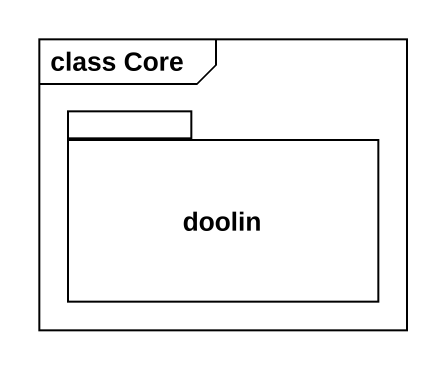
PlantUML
@startuml
mainframe class Core
package doolin {
}
@enduml
